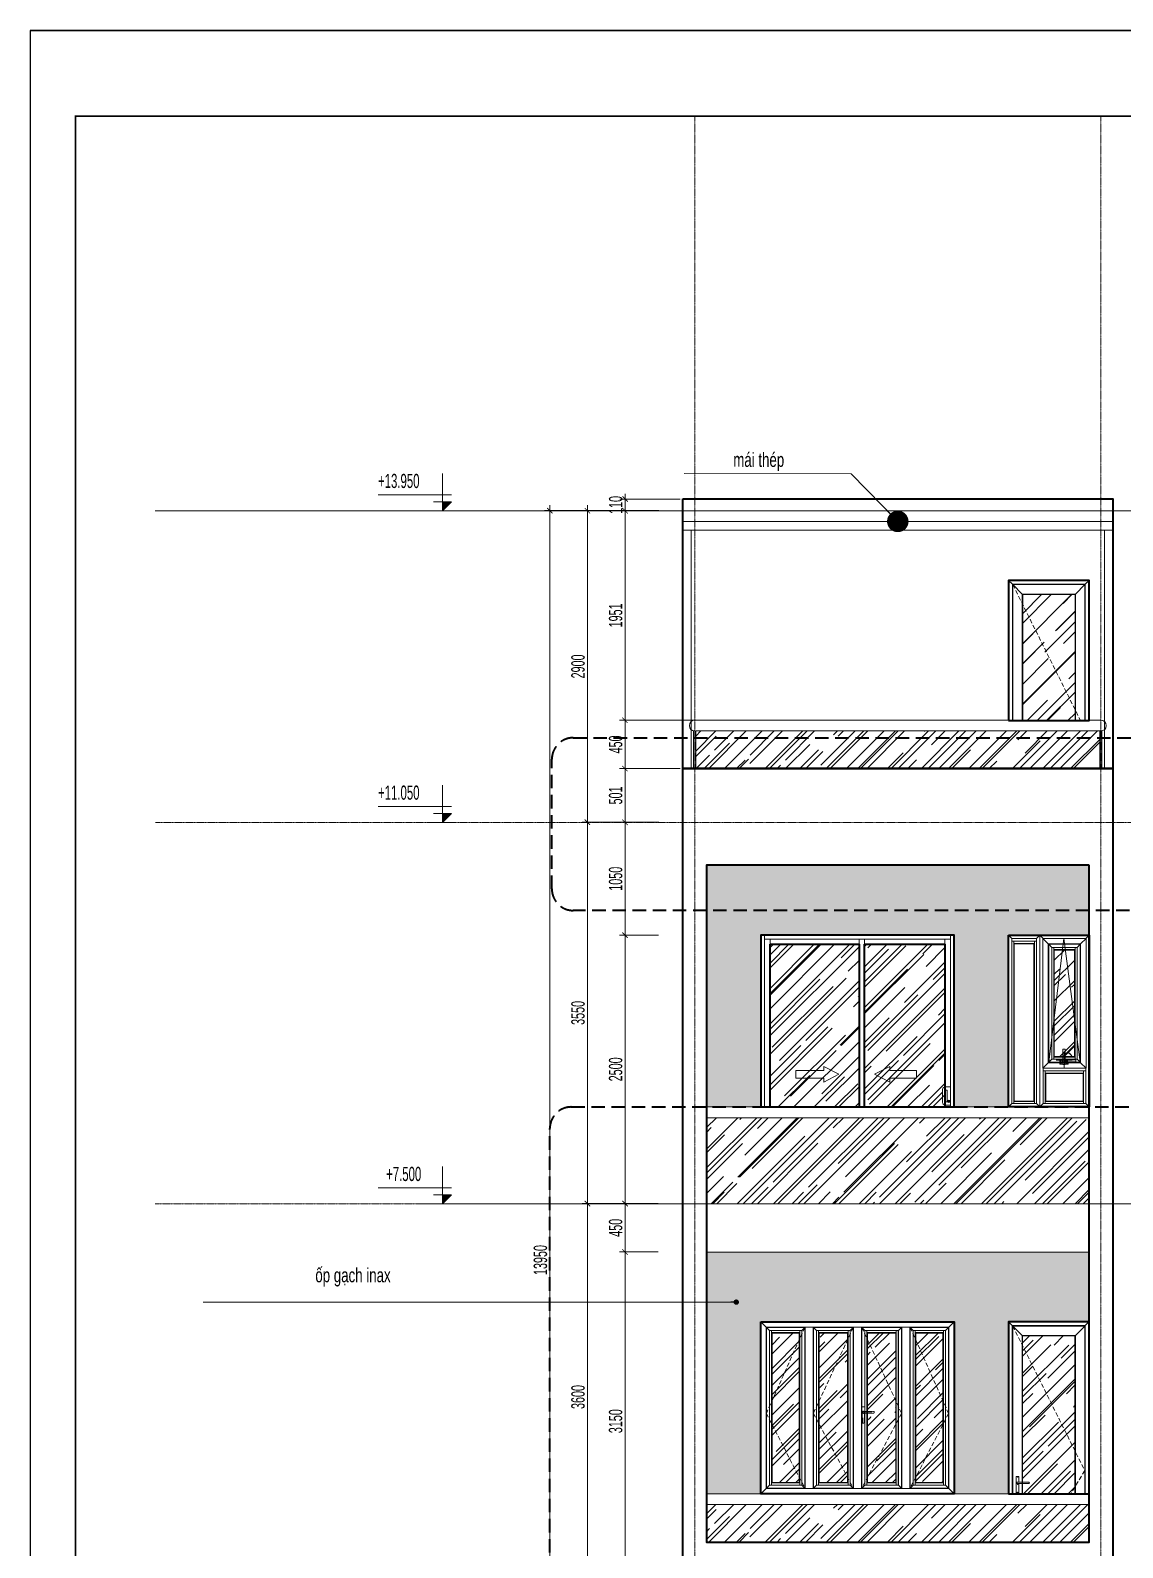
# Model space of a CAD drawing. Header units: millimetres. Extents: x 1336014 to 2939047, y -333549 to -60566.
# Drawn here: x 1361192 to 1371358, y -153764 to -139641 of the extents above; entities that cross this region are included whole.
import ezdxf
from ezdxf.enums import TextEntityAlignment as Align
from ezdxf.xclip import XClip

# ---------------------------------------------------------------- set-up
doc = ezdxf.new("R2010")
doc.units = ezdxf.units.MM
doc.header["$MEASUREMENT"] = 0
doc.header["$XCLIPFRAME"] = 2
for name, pattern in [('$1$HIDDEN', [0.375, 0.25, -0.125]), ('CENTER2', [1.125, 0.75, -0.125, 0.125, -0.125]), ('DASHED', [0.75, 0.5, -0.25])]:
    doc.linetypes.add(name, pattern=pattern)
for name, color, linetype, lineweight in [('01.Cut', 255, 'Continuous', 35), ('02.Thay', 145, 'Continuous', 15), ('03.Manh', 251, 'Continuous', 13), ('05.Text', 253, 'Continuous', 18), ('08.Dim', 156, 'Continuous', 15), ('10.truc', 250, 'CENTER2', 20), ('11.Khung bo', 32, 'Continuous', 50), ('12.Khung', 36, 'Continuous', 25), ('CA.thay 145', 145, 'Continuous', 18), ('Chiều mở cửa thấy', 253, 'Continuous', 5), ('DIM', 252, 'Continuous', 20), ('Khóa cửa', 3, 'Continuous', 9), ('kính', 54, 'Continuous', 9), ('Net Nhôm', 4, 'Continuous', 30), ('Nhôm', 4, 'Continuous', 20)]:
    doc.layers.add(name, color=color, linetype=linetype, lineweight=lineweight)
doc.layers.add('Alu', color=6, linetype='Continuous')
doc.layers.add('text', color=7, linetype='Continuous')
doc.layers.add('Tpl_Bound', color=1, linetype='Continuous', plot=False)
doc.styles.get("Standard").update_dxf_attribs({"font": 'arial.ttf'})
doc.styles.add('TT5_Text Dim', font='hoatbif.shx', dxfattribs={"width": 0.6})
doc.dimstyles.new('TT5_Dim 1-100', dxfattribs={"dimscale": 100, "dimtxt": 2.2, "dimasz": 1, "dimexe": 1, "dimexo": 0.5, "dimgap": 0.5, "dimtad": 1, "dimdec": 0, "dimzin": 0, "dimdsep": 46, "dimtxsty": 'TT5_Text Dim', "dimblk": 'ARCHTICK', "dimcen": 0, "dimdle": 1, "dimclrd": 256, "dimclre": 256, "dimclrt": 1, "dimadec": 0, "dimazin": 0, "dimtfac": 0.015, "dimtdec": 0, "dimtix": 1, "dimtmove": 2, "dimatfit": 3, "dimldrblk": 'DOT', "dimfxl": 1, "dimtolj": 1, "dimtzin": 0, "dimlwd": -1, "dimlwe": -1, "dimarcsym": 1})
doc.dimstyles.new('TT5_Dim 1-50', dxfattribs={"dimscale": 50, "dimtxt": 2.5, "dimasz": 1, "dimexe": 1, "dimexo": 0.5, "dimgap": 0.5, "dimtad": 1, "dimdec": 0, "dimzin": 0, "dimdsep": 46, "dimtxsty": 'TT5_Text Dim', "dimblk": 'ARCHTICK', "dimcen": 0, "dimdle": 1, "dimclrd": 256, "dimclre": 256, "dimclrt": 1, "dimadec": 0, "dimazin": 0, "dimtfac": 0.015, "dimtdec": 0, "dimtix": 1, "dimtmove": 2, "dimatfit": 3, "dimldrblk": 'DOT', "dimfxl": 1, "dimtolj": 1, "dimtzin": 0, "dimlwd": -1, "dimlwe": -1, "dimarcsym": 1})
pattern_1 = [(45, (418089.36, -172857.43), (169.705627, 452.54834), [3000, -400, 1000, -200]), (45, (418206.74, -172598.63), (-329.51176, 46.66905), [600, -66, 1200, -150]), (45, (418039.86, -172666.51), (640.638744, 830.143361), [1600, -280, 800, -200])]
pattern_2 = [(45, (62139.74, 3114.91), (169.705627, 452.54834), [3000, -400, 1000, -200]), (45, (62257.12, 3373.72), (-329.51176, 46.66905), [600, -66, 1200, -150]), (45, (62090.24, 3305.83), (640.638744, 830.143361), [1600, -280, 800, -200])]
pattern_3 = [(0, (199965.015, 163.705), (40, 20), [76, -4]), (0, (199965.015, 179.705), (40, 20), [76, -4]), (90, (199965.015, 163.705), (-40, 20), [16, -24]), (90, (200041.015, 163.705), (-40, 20), [16, -24])]

# ---------------------------------------------------------------- blocks, each defined once
blk = doc.blocks.new('100')
at = {"layer": '11.Khung bo', "const_width": 26.7}
blk.add_lwpolyline([(1860913, -945240), (1860913, -916940), (1896063, -916940), (1896063, -945240)], close=True, dxfattribs=at)
blk.add_lwpolyline([(1860913, -945240), (1860913, -916940), (1896063, -916940), (1896063, -945240)], close=True, dxfattribs=at)
blk.add_lwpolyline([(1860913, -945240), (1860913, -916940), (1896063, -916940), (1896063, -945240)], close=True, dxfattribs=at)
at = {"layer": '12.Khung'}
blk.add_lwpolyline([(1901579, -945940), (1901579, -916240), (1859580, -916240), (1859580, -945940)], close=True, dxfattribs=at)
blk.add_lwpolyline([(1901579, -945940), (1901579, -916240), (1859580, -916240), (1859580, -945940)], close=True, dxfattribs=at)
blk.add_lwpolyline([(1901579, -945940), (1901579, -916240), (1859580, -916240), (1859580, -945940)], close=True, dxfattribs=at)
blk = doc.blocks.new('_ARCHTICK')
at = {"const_width": 0.15}
blk.add_lwpolyline([(-0.5, -0.5), (0.5, 0.5)], dxfattribs=at)
blk = doc.blocks.new('*D801')
at = {"layer": '08.Dim', "transparency": 16777216}
for p, q in [((1366726, -154212), (1366726, -150962)), ((1367034, -151012), (1366676, -151012)), ((1367034, -154162), (1366676, -154162))]:
    blk.add_line(p, q, dxfattribs=at)
at = {"layer": 'Defpoints', "color": 0, "transparency": 16777216}
for p in [(1366726, -151012), (1367059, -151012), (1367059, -154162)]:
    blk.add_point(p, dxfattribs=at)
at = {"layer": '08.Dim', "transparency": 16777216, "xscale": 50, "yscale": 50, "zscale": 50}
for p, rotation in [((1366726, -151012), 90), ((1366726, -154162), 270)]:
    blk.add_blockref('_ARCHTICK', p, dxfattribs=dict(at, rotation=rotation))
at = {"layer": '08.Dim', "color": 1, "transparency": 16777216, "insert": (1366639, -152587), "char_height": 125, "attachment_point": 5, "rotation": 90, "style": 'TT5_Text Dim'}
blk.add_mtext('\\A1;3150', dxfattribs=at)
blk = doc.blocks.new('_DOT')
blk.add_line((-0.5, 0), (-1, 0))
at = {"const_width": 0.5}
blk.add_lwpolyline([(-0.25, 0, 1), (0.25, 0, 1)], format="xyb", close=True, dxfattribs=at)
blk = doc.blocks.new('*D802')
at = {"layer": '08.Dim', "transparency": 16777216}
for p, q in [((1366726, -151062), (1366726, -150511)), ((1367034, -150561), (1366676, -150561)), ((1367034, -151012), (1366676, -151012))]:
    blk.add_line(p, q, dxfattribs=at)
at = {"layer": 'Defpoints', "color": 0, "transparency": 16777216}
for p in [(1366726, -150561), (1367059, -150561), (1367059, -151012)]:
    blk.add_point(p, dxfattribs=at)
at = {"layer": '08.Dim', "transparency": 16777216, "xscale": 50, "yscale": 50, "zscale": 50}
for p, rotation in [((1366726, -150561), 90), ((1366726, -151012), 270)]:
    blk.add_blockref('_ARCHTICK', p, dxfattribs=dict(at, rotation=rotation))
at = {"layer": '08.Dim', "color": 1, "transparency": 16777216, "insert": (1366639, -150787), "char_height": 125, "attachment_point": 5, "rotation": 90, "style": 'TT5_Text Dim'}
blk.add_mtext('\\A1;450', dxfattribs=at)
blk = doc.blocks.new('*D812')
at = {"layer": '08.Dim', "transparency": 16777216}
for p, q in [((1367034, -148062), (1366676, -148062)), ((1366726, -150612), (1366726, -148012)), ((1367034, -150562), (1366676, -150562))]:
    blk.add_line(p, q, dxfattribs=at)
at = {"layer": 'Defpoints', "color": 0, "transparency": 16777216}
for p in [(1366726, -148062), (1367059, -148062), (1367059, -150562)]:
    blk.add_point(p, dxfattribs=at)
at = {"layer": '08.Dim', "transparency": 16777216, "xscale": 50, "yscale": 50, "zscale": 50}
for p, rotation in [((1366726, -148062), 90), ((1366726, -150562), 270)]:
    blk.add_blockref('_ARCHTICK', p, dxfattribs=dict(at, rotation=rotation))
at = {"layer": '08.Dim', "color": 1, "transparency": 16777216, "insert": (1366639, -149312), "char_height": 125, "attachment_point": 5, "rotation": 90, "style": 'TT5_Text Dim'}
blk.add_mtext('\\A1;2500', dxfattribs=at)
blk = doc.blocks.new('*D813')
at = {"layer": '08.Dim', "transparency": 16777216}
for p, q in [((1367038, -147013), (1366676, -147013)), ((1366726, -148113), (1366726, -146963)), ((1367038, -148063), (1366676, -148063))]:
    blk.add_line(p, q, dxfattribs=at)
at = {"layer": 'Defpoints', "color": 0, "transparency": 16777216}
for p in [(1366726, -147013), (1367063, -147013), (1367063, -148063)]:
    blk.add_point(p, dxfattribs=at)
at = {"layer": '08.Dim', "transparency": 16777216, "xscale": 50, "yscale": 50, "zscale": 50}
for p, rotation in [((1366726, -147013), 90), ((1366726, -148063), 270)]:
    blk.add_blockref('_ARCHTICK', p, dxfattribs=dict(at, rotation=rotation))
at = {"layer": '08.Dim', "color": 1, "transparency": 16777216, "insert": (1366639, -147538), "char_height": 125, "attachment_point": 5, "rotation": 90, "style": 'TT5_Text Dim'}
blk.add_mtext('\\A1;1050', dxfattribs=at)
blk = doc.blocks.new('*D814')
at = {"layer": '08.Dim', "transparency": 16777216}
for p, q in [((1367239, -146513), (1366676, -146513)), ((1366726, -147063), (1366726, -146463)), ((1367040, -147013), (1366676, -147013))]:
    blk.add_line(p, q, dxfattribs=at)
at = {"layer": 'Defpoints', "color": 0, "transparency": 16777216}
for p in [(1366726, -146513), (1367264, -146513), (1367065, -147013)]:
    blk.add_point(p, dxfattribs=at)
at = {"layer": '08.Dim', "transparency": 16777216, "xscale": 50, "yscale": 50, "zscale": 50}
for p, rotation in [((1366726, -146513), 90), ((1366726, -147013), 270)]:
    blk.add_blockref('_ARCHTICK', p, dxfattribs=dict(at, rotation=rotation))
at = {"layer": '08.Dim', "color": 1, "transparency": 16777216, "insert": (1366639, -146763), "char_height": 125, "attachment_point": 5, "rotation": 90, "style": 'TT5_Text Dim'}
blk.add_mtext('\\A1;501', dxfattribs=at)
blk = doc.blocks.new('*D815')
at = {"layer": '08.Dim', "transparency": 16777216}
for p, q in [((1367040, -144112), (1366676, -144112)), ((1366726, -146113), (1366726, -144062)), ((1367040, -146063), (1366676, -146063))]:
    blk.add_line(p, q, dxfattribs=at)
at = {"layer": 'Defpoints', "color": 0, "transparency": 16777216}
for p in [(1366726, -144112), (1367065, -144112), (1367065, -146063)]:
    blk.add_point(p, dxfattribs=at)
at = {"layer": '08.Dim', "transparency": 16777216, "xscale": 50, "yscale": 50, "zscale": 50}
for p, rotation in [((1366726, -144112), 90), ((1366726, -146063), 270)]:
    blk.add_blockref('_ARCHTICK', p, dxfattribs=dict(at, rotation=rotation))
at = {"layer": '08.Dim', "color": 1, "transparency": 16777216, "insert": (1366639, -145087), "char_height": 125, "attachment_point": 5, "rotation": 90, "style": 'TT5_Text Dim'}
blk.add_mtext('\\A1;1951', dxfattribs=at)
blk = doc.blocks.new('*D817')
at = {"layer": '08.Dim', "transparency": 16777216}
for p, q in [((1366376, -154212), (1366376, -150511)), ((1367034, -150561), (1366326, -150561)), ((1367034, -154162), (1366326, -154162))]:
    blk.add_line(p, q, dxfattribs=at)
at = {"layer": 'Defpoints', "color": 0, "transparency": 16777216}
for p in [(1366376, -150561), (1367059, -150561), (1367059, -154162)]:
    blk.add_point(p, dxfattribs=at)
at = {"layer": '08.Dim', "transparency": 16777216, "xscale": 50, "yscale": 50, "zscale": 50}
for p, rotation in [((1366376, -150561), 90), ((1366376, -154162), 270)]:
    blk.add_blockref('_ARCHTICK', p, dxfattribs=dict(at, rotation=rotation))
at = {"layer": '08.Dim', "color": 1, "transparency": 16777216, "insert": (1366289, -152362), "char_height": 125, "attachment_point": 5, "rotation": 90, "style": 'TT5_Text Dim'}
blk.add_mtext('\\A1;3600', dxfattribs=at)
blk = doc.blocks.new('*D818')
at = {"layer": '08.Dim', "transparency": 16777216}
for p, q in [((1367034, -147012), (1366326, -147012)), ((1366376, -150612), (1366376, -146962)), ((1367034, -150562), (1366326, -150562))]:
    blk.add_line(p, q, dxfattribs=at)
at = {"layer": 'Defpoints', "color": 0, "transparency": 16777216}
for p in [(1366376, -147012), (1367059, -147012), (1367059, -150562)]:
    blk.add_point(p, dxfattribs=at)
at = {"layer": '08.Dim', "transparency": 16777216, "xscale": 50, "yscale": 50, "zscale": 50}
for p, rotation in [((1366376, -147012), 90), ((1366376, -150562), 270)]:
    blk.add_blockref('_ARCHTICK', p, dxfattribs=dict(at, rotation=rotation))
at = {"layer": '08.Dim', "color": 1, "transparency": 16777216, "insert": (1366289, -148787), "char_height": 125, "attachment_point": 5, "rotation": 90, "style": 'TT5_Text Dim'}
blk.add_mtext('\\A1;3550', dxfattribs=at)
blk = doc.blocks.new('*D819')
at = {"layer": '08.Dim', "transparency": 16777216}
for p, q in [((1367040, -144112), (1366326, -144112)), ((1366376, -147062), (1366376, -144062)), ((1367040, -147012), (1366326, -147012))]:
    blk.add_line(p, q, dxfattribs=at)
at = {"layer": 'Defpoints', "color": 0, "transparency": 16777216}
for p in [(1366376, -144112), (1367065, -144112), (1367065, -147012)]:
    blk.add_point(p, dxfattribs=at)
at = {"layer": '08.Dim', "transparency": 16777216, "xscale": 50, "yscale": 50, "zscale": 50}
for p, rotation in [((1366376, -144112), 90), ((1366376, -147012), 270)]:
    blk.add_blockref('_ARCHTICK', p, dxfattribs=dict(at, rotation=rotation))
at = {"layer": '08.Dim', "color": 1, "transparency": 16777216, "insert": (1366289, -145562), "char_height": 125, "attachment_point": 5, "rotation": 90, "style": 'TT5_Text Dim'}
blk.add_mtext('\\A1;2900', dxfattribs=at)
blk = doc.blocks.new('*D803')
at = {"layer": '08.Dim', "transparency": 16777216}
for p, q in [((1367040, -144112), (1365976, -144112)), ((1366026, -158112), (1366026, -144062)), ((1367040, -158062), (1365976, -158062))]:
    blk.add_line(p, q, dxfattribs=at)
at = {"layer": 'Defpoints', "color": 0, "transparency": 16777216}
for p in [(1366026, -144112), (1367065, -144112), (1367065, -158062)]:
    blk.add_point(p, dxfattribs=at)
at = {"layer": '08.Dim', "transparency": 16777216, "xscale": 50, "yscale": 50, "zscale": 50}
for p, rotation in [((1366026, -144112), 90), ((1366026, -158062), 270)]:
    blk.add_blockref('_ARCHTICK', p, dxfattribs=dict(at, rotation=rotation))
at = {"layer": '08.Dim', "color": 1, "transparency": 16777216, "insert": (1365939, -151087), "char_height": 125, "attachment_point": 5, "rotation": 90, "style": 'TT5_Text Dim'}
blk.add_mtext('\\A1;13950', dxfattribs=at)
blk = doc.blocks.new('A$C4E7C6F34')
at = {"layer": 'DIM'}
blk.add_hatch(color=256, dxfattribs=at).paths.add_polyline_path([(-38, 0), (-38, 138), (-178, 138)])
for p, q in [((-38, 576), (-38, 0)), ((964, 248), (-178, 248)), ((-178, 138), (101, 138)), ((-178, 138), (-38, 0)), ((-178, 0), (101, 0))]:
    blk.add_line(p, q, dxfattribs=at)
at = {"layer": 'text', "style": 'TT5_Text Dim', "flags": 8}
blk.add_attdef('%%P0.000', text='', height=220, dxfattribs=at).set_placement((102, 461), align=Align.MIDDLE_LEFT)
blk = doc.blocks.new('TAY NAM')
at = {"layer": 'Khóa cửa', "color": 62}
for p, q in [((-67, -2), (-67, 63)), ((-64, 65), (-45, 65)), ((-63, 10), (-63, 1)), ((-60, 13), (-47, 13)), ((-47, 13), (-27, 11)), ((-43, 63), (-43, 13)), ((-27, 11), (52, 11)), ((-27, 0), (52, 0)), ((-67, -113), (-67, -2)), ((-45, -116), (-64, -116)), ((-60, -2), (-47, -2)), ((-57, -104), (-57, -91)), ((-53, -104), (-56, -104)), ((-55, -89), (-55, -85)), ((-55, -85), (-54, -85)), ((-54, -89), (-55, -89)), ((-54, -85), (-54, -89)), ((-52, -91), (-52, -104)), ((-47, -2), (-27, 0)), ((-43, -2), (-43, -113))]:
    blk.add_line(p, q, dxfattribs=at)
at = {"layer": 'Khóa cửa', "color": 62, "ltscale": 0.5}
for p, q in [((-56, 59), (-54, 59)), ((-55, 60), (-55, 58)), ((-56, -8), (-54, -8)), ((-56, -113), (-54, -113)), ((-55, -7), (-55, -9)), ((-55, -112), (-55, -114))]:
    blk.add_line(p, q, dxfattribs=at)
at = {"layer": 'Khóa cửa', "color": 62}
for centre, major_axis, start_param, end_param in [((-64, 63), (1.83, 1.83), 0.785398, 2.356194), ((-60, 10), (-1.83, 1.83), -0.785398, 0.785398), ((-60, 1), (1.83, 1.83), 2.356194, 3.926991), ((-55, 59), (-1.23, 1.23), 3.926991, 10.210176), ((-45, 63), (1.83, 1.83), 5.497787, 7.068583), ((50, 6), (-4.05, 4.05), 2.580988, 5.272994), ((-64, -113), (-1.83, 1.83), 0.785398, 2.356194), ((-55, -87), (3.12, 3.12), 5.497787, 11.780972), ((-56, -104), (-0.458, 0.458), 0.785398, 2.356194), ((-55, -8), (-1.23, 1.23), 3.926991, 10.210176), ((-55, -113), (-1.23, 1.23), 3.926991, 10.210176), ((-53, -104), (0.458, 0.458), 3.926991, 5.497787), ((-45, -113), (-1.83, 1.83), 2.356194, 3.926991)]:
    blk.add_ellipse(centre, major_axis=major_axis, ratio=1, start_param=start_param, end_param=end_param, dxfattribs=at)
blk = doc.blocks.new('öeqwerte')
at = {"layer": '03.Manh', "ltscale": 0.1}
h = blk.add_hatch(dxfattribs=at)
h.set_pattern_fill('AR-RROOF', color=256, scale=200, angle=45)
h.set_pattern_definition([(45, (59006.33, -6920.37), (169.705627, 452.54834), [3000, -400, 1000, -200]), (45, (59123.7, -6661.57), (-329.51176, 46.66905), [600, -66, 1200, -150]), (45, (58956.83, -6729.45), (640.638744, 830.143361), [1600, -280, 800, -200])])
h.paths.add_polyline_path([(957790, 18795), (957303, 18795), (957303, 21064), (957790, 21064)])
at = {"layer": '03.Manh'}
for points in [[(957207, 21160), (957171, 21196), (957171, 18695), (957207, 18695)], [(957921, 21196), (957171, 21196), (957207, 21160), (957886, 21160)], [(957921, 21196), (957886, 21160), (957886, 18695), (957921, 18695)], [(957298, 18790), (957211, 18703), (957211, 21156), (957298, 21069)], [(957211, 21156), (957882, 21156), (957795, 21069), (957298, 21069)], [(957882, 21156), (957795, 21069), (957795, 18790), (957882, 18703)], [(957795, 18790), (957298, 18790), (957211, 18703), (957882, 18703)]]:
    blk.add_lwpolyline(points, close=True, dxfattribs=at)
at = {"layer": '03.Manh', "linetype": 'DASHED', "ltscale": 80}
blk.add_lwpolyline([(957211, 21156), (957882, 19810), (957211, 18703)], dxfattribs=at)
at = {"layer": '03.Manh', "ltscale": 0.15}
blk.add_lwpolyline([(957790, 18795), (957303, 18795), (957303, 21064), (957790, 21064)], close=True, dxfattribs=at)
at = {"layer": '03.Manh'}
blk.add_blockref('TAY NAM', (957311, 19691), dxfattribs=at)
blk = doc.blocks.new('Khóa cửa sổ hệ 55')
at = {"color": 252}
for p, q in [((-10, -50), (-7, -147)), ((10, -50), (7, -147)), ((43, -121), (49, -115)), ((43, -121), (50, -118)), ((71, -93), (65, -99)), ((71, -93), (68, -100)), ((-4, -150), (4, -150))]:
    blk.add_line(p, q, dxfattribs=at)
for p, q in [((0, -40), (97, -43)), ((0, -60), (97, -57)), ((100, -54), (100, -46))]:
    blk.add_line(p, q)
blk.add_lwpolyline([(-8, -100), (-10, -100, -0.414214), (-14, -97), (-14, -3, -0.414214), (-10, 0), (10, 0, -0.414214), (14, -3), (14, -97, -0.414214), (10, -100), (8, -100)], format="xyb")
for centre, radius, start, end in [((0, -50), 10, 356.1293, 183.8707), ((0, -50), 82.7, 301.0084, 328.9916), ((-4, -147), 3, 181.9354, 270), ((4, -147), 3, 270, 358.0646)]:
    blk.add_arc(centre, radius, start, end, dxfattribs=at)
for centre, radius, start, end in [((0, -50), 10, 86.1293, 273.8707), ((97, -46), 3, 0, 88.0646), ((97, -54), 3, 271.9354, 0)]:
    blk.add_arc(centre, radius, start, end)
blk = doc.blocks.new('e23423')
at = {"layer": '03.Manh', "ltscale": 0.1}
h = blk.add_hatch(dxfattribs=at)
h.set_pattern_fill('AR-RROOF', color=256, scale=200, angle=45)
h.set_pattern_definition(pattern_2)
h.paths.add_polyline_path([(957135, 20340), (957388, 20340), (957388, 18950), (957135, 18950)])
h = blk.add_hatch(dxfattribs=at)
h.set_pattern_fill('AR-RROOF', color=256, scale=200, angle=45)
h.set_pattern_definition(pattern_2)
h.paths.add_polyline_path([(957573, 20340), (957836, 20340), (957836, 18950), (957573, 18950)])
h = blk.add_hatch(dxfattribs=at)
h.set_pattern_fill('AR-RROOF', color=256, scale=200, angle=45)
h.set_pattern_definition([(45, (61995.23, 3114.91), (169.705627, 452.54834), [3000, -400, 1000, -200]), (45, (62112.6, 3373.72), (-329.51176, 46.66905), [600, -66, 1200, -150]), (45, (61945.73, 3305.83), (640.638744, 830.143361), [1600, -280, 800, -200])])
h.paths.add_polyline_path([(958023, 20340), (958286, 20340), (958286, 18950), (958023, 18950)])
h = blk.add_hatch(dxfattribs=at)
h.set_pattern_fill('AR-RROOF', color=256, scale=200, angle=45)
h.set_pattern_definition([(45, (61695.41, 3114.91), (169.705627, 452.54834), [3000, -400, 1000, -200]), (45, (61812.8, 3373.72), (-329.51176, 46.66905), [600, -66, 1200, -150]), (45, (61645.91, 3305.83), (640.638744, 830.143361), [1600, -280, 800, -200])])
h.paths.add_polyline_path([(958473, 20340), (958725, 20340), (958725, 18950), (958473, 18950)])
at = {"layer": '03.Manh'}
for p, q in [((957443, 18895), (957443, 20395)), ((957518, 18895), (957518, 20395)), ((957893, 18895), (957893, 20395)), ((957968, 18895), (957968, 20395)), ((958343, 18895), (958343, 20395)), ((958418, 18895), (958418, 20395)), ((957970, 19603), (958066, 19603))]:
    blk.add_line(p, q, dxfattribs=at)
for points in [[(957030, 20445), (958830, 20445), (958830, 18845), (957030, 18845)], [(957030, 20445), (957080, 20395), (957080, 18895), (957030, 18845)], [(957030, 20445), (958830, 20445), (958780, 20395), (957080, 20395)], [(957082, 20393), (957111, 20364), (957111, 18926), (957082, 18897)], [(957082, 20393), (957440, 20393), (957411, 20364), (957111, 20364)], [(957111, 20364), (957130, 20364), (957130, 18926), (957111, 18926)], [(957393, 20364), (957130, 20364), (957130, 20345), (957393, 20345)], [(957135, 20340), (957388, 20340), (957388, 18950), (957135, 18950)], [(957393, 18926), (957411, 18926), (957411, 20364), (957393, 20364)], [(957411, 20364), (957440, 20393), (957440, 18897), (957411, 18926)], [(957520, 20393), (957549, 20364), (957549, 18926), (957520, 18897)], [(957520, 20393), (957891, 20393), (957862, 20364), (957549, 20364)], [(957549, 20364), (957568, 20364), (957568, 18926), (957549, 18926)], [(957843, 20364), (957568, 20364), (957568, 20345), (957843, 20345)], [(957573, 20340), (957836, 20340), (957836, 18950), (957573, 18950)], [(957843, 18926), (957862, 18926), (957862, 20364), (957843, 20364)], [(957862, 20364), (957891, 20393), (957891, 18897), (957862, 18926)], [(957970, 20393), (957999, 20364), (957999, 18926), (957970, 18897)], [(957970, 20393), (958341, 20393), (958312, 20364), (957999, 20364)], [(957999, 20364), (958018, 20364), (958018, 18926), (957999, 18926)], [(958291, 20364), (958018, 20364), (958018, 20345), (958291, 20345)], [(958023, 20340), (958286, 20340), (958286, 18950), (958023, 18950)], [(958291, 18926), (958310, 18926), (958310, 20364), (958291, 20364)], [(958312, 20364), (958341, 20393), (958341, 18897), (958312, 18926)], [(958420, 20393), (958449, 20364), (958449, 18926), (958420, 18897)], [(958420, 20393), (958778, 20393), (958749, 20364), (958449, 20364)], [(958449, 20364), (958468, 20364), (958468, 18926), (958449, 18926)], [(958730, 20364), (958468, 20364), (958468, 20345), (958730, 20345)], [(958473, 20340), (958725, 20340), (958725, 18950), (958473, 18950)], [(958730, 18926), (958749, 18926), (958749, 20364), (958730, 20364)], [(958749, 18926), (958778, 18897), (958778, 20393), (958749, 20364)], [(958830, 20445), (958780, 20395), (958780, 18895), (958830, 18845)], [(957111, 18926), (957411, 18926), (957440, 18897), (957082, 18897)], [(957130, 18945), (957393, 18945), (957393, 18926), (957130, 18926)], [(957549, 18926), (957862, 18926), (957891, 18897), (957520, 18897)], [(957568, 18945), (957843, 18945), (957843, 18926), (957568, 18926)], [(957999, 18926), (958312, 18926), (958341, 18897), (957970, 18897)], [(958018, 18945), (958291, 18945), (958291, 18926), (958018, 18926)], [(958449, 18926), (958749, 18926), (958778, 18897), (958420, 18897)], [(958468, 18945), (958730, 18945), (958730, 18926), (958468, 18926)], [(958830, 18845), (957030, 18845), (957080, 18895), (958780, 18895)]]:
    blk.add_lwpolyline(points, close=True, dxfattribs=at)
at = {"layer": '03.Manh', "linetype": 'DASHED', "ltscale": 80}
for points in [[(957440, 20393), (957082, 19593), (957440, 18897)], [(957891, 20393), (957520, 19593), (957893, 18895)], [(957970, 20395), (958341, 19593), (957968, 18895)], [(958420, 20393), (958778, 19593), (958420, 18897)]]:
    blk.add_lwpolyline(points, dxfattribs=at)
at = {"layer": '03.Manh'}
blk.add_blockref('Khóa cửa sổ hệ 55', (957984, 19653), dxfattribs=at)
blk = doc.blocks.new('Tay nắm chữ D Xingfa chiếu đứng')
at = {"layer": 'Khóa cửa'}
for p, q in [((15, -42), (15, -58)), ((15, -44), (17, -44)), ((15, -47), (17, -47)), ((15, -49), (17, -49)), ((15, -51), (17, -51)), ((15, -53), (17, -53)), ((15, -57), (17, -57)), ((17, -42), (17, -58))]:
    blk.add_line(p, q, dxfattribs=at)
blk.add_lwpolyline([(6, 85), (49, 85, -0.414214), (75, 59), (75, -59, -0.414214), (49, -85), (6, -85, -0.414214), (0, -79), (0, 79, -0.414214)], format="xyb", close=True, dxfattribs=at)
for points in [[(30, 55), (52, 55), (52, -55), (30, -55)], [(33, 55), (50, 55), (50, -55), (33, -55)]]:
    blk.add_lwpolyline(points, close=True, dxfattribs=at)
blk.add_circle((16, -50), 11.4, dxfattribs=at)
for centre, radius, start, end in [((16, -50), 7.98, 98.0427, 261.9573), ((16, -42), 1.12, 355.9787, 184.0213), ((16, -58), 1.12, 175.9787, 4.0213), ((16, -50), 7.98, 278.0427, 81.9573)]:
    blk.add_arc(centre, radius, start, end, dxfattribs=at)
blk = doc.blocks.new('taynamam')
at = {"layer": 'Khóa cửa'}
for p, q in [((100786, -22618), (100769, -22618)), ((100786, -22620), (100769, -22620)), ((100786, -22621), (100769, -22621)), ((100786, -22623), (100769, -22623)), ((100786, -22624), (100769, -22624)), ((100786, -22626), (100769, -22626)), ((100786, -22682), (100769, -22682)), ((100786, -22683), (100769, -22683)), ((100786, -22685), (100769, -22685)), ((100786, -22686), (100769, -22686)), ((100786, -22688), (100769, -22688)), ((100786, -22689), (100769, -22689)), ((100786, -22691), (100769, -22691)), ((100786, -22692), (100769, -22692)), ((100786, -22694), (100769, -22694)), ((100786, -22695), (100769, -22695)), ((100790, -22705), (100790, -22724))]:
    blk.add_line(p, q, dxfattribs=at)
blk.add_lwpolyline([(100784, -22762), (100772, -22762, -0.414214), (100766, -22756), (100766, -22568, -0.414214), (100772, -22562), (100784, -22562, -0.414214), (100790, -22568), (100790, -22756, -0.414214)], format="xyb", close=True, dxfattribs=at)
blk.add_lwpolyline([(100786, -22617), (100769, -22617), (100769, -22697), (100786, -22697)], close=True, dxfattribs=at)
blk = doc.blocks.new('qwqr')
at = {"layer": '03.Manh', "ltscale": 0.1}
h = blk.add_hatch(dxfattribs=at)
h.set_pattern_fill('AR-RROOF', color=256, scale=200, angle=45)
h.set_pattern_definition([(45, (79.44, 0), (169.705627, 452.54834), [3000, -400, 1000, -200]), (45, (196.82, 258.8), (-329.51176, 46.66905), [600, -66, 1200, -150]), (45, (29.94, 190.92), (640.638744, 830.143361), [1600, -280, 800, -200])])
h.paths.add_polyline_path([(958007, 21111), (958835, 21111), (958835, 18774), (958007, 18774)])
h = blk.add_hatch(dxfattribs=at)
h.set_pattern_fill('AR-RROOF', color=256, scale=200, angle=45)
h.paths.add_polyline_path([(958886, 21111), (959635, 21111), (959635, 18774), (958886, 18774)])
at = {"layer": '01.Cut'}
for points in [[(958007, 21111), (958835, 21111), (958835, 18774), (958007, 18774)], [(958886, 21111), (959635, 21111), (959635, 18774), (958886, 18774)]]:
    blk.add_lwpolyline(points, close=True, dxfattribs=at)
at = {"layer": 'Chiều mở cửa thấy', "lineweight": 5}
for points in [[(958246, 19900), (958246, 19936), (958508, 19936), (958508, 19973), (958646, 19900), (958508, 19828), (958508, 19865), (958246, 19865)], [(959371, 19900), (959371, 19936), (959121, 19936), (959121, 19973), (958978, 19900), (959121, 19828), (959121, 19865), (959371, 19865)]]:
    blk.add_lwpolyline(points, close=True, dxfattribs=at)
at = {"layer": 'Nhôm', "ltscale": 0.15}
for points in [[(957921, 21196), (957955, 21196), (957955, 18696), (957921, 18696)], [(957955, 21196), (959687, 21196), (959687, 21156), (957955, 21156)], [(959687, 18696), (959721, 18696), (959721, 21196), (959687, 21196)], [(957955, 18713), (958007, 18713), (958007, 21156), (957955, 21156)], [(958007, 21156), (958835, 21156), (958835, 21111), (958007, 21111)], [(958835, 21156), (958885, 21156), (958885, 18713), (958835, 18713)], [(958836, 21156), (958886, 21156), (958886, 18713), (958836, 18713)], [(959635, 21156), (958886, 21156), (958886, 21111), (959635, 21111)], [(959635, 18713), (959687, 18713), (959687, 21156), (959635, 21156)], [(959687, 18706), (957955, 18706), (957955, 18696), (959687, 18696)], [(958835, 18774), (958007, 18774), (958007, 18713), (958835, 18713)], [(959635, 18774), (958886, 18774), (958886, 18713), (959635, 18713)]]:
    blk.add_lwpolyline(points, close=True, dxfattribs=at)
at = {"layer": 'Alu', "color": 3, "xscale": -1}
blk.add_blockref('Tay nắm chữ D Xingfa chiếu đứng', (959687, 19698), dxfattribs=at)
at = {"layer": 'Net Nhôm'}
blk.add_blockref('taynamam', (857124, 42374), dxfattribs=at)
blk = doc.blocks.new('Kí hiệu kính cố định')
at = {"layer": 'kính'}
for p, q in [((-100, 0), (100, 0)), ((0, 100), (0, -100))]:
    blk.add_line(p, q, dxfattribs=at)
blk = doc.blocks.new('Khóa cửa sổ mở hất XingFa hệ 55')
for color, points in [(256, [(13, 5, 1), (4, 5), (4, -5, 1), (13, -5)]), (252, [(57, 5), (57, -5), (71, -5), (71, 5)]), (256, [(9, -28, 1), (9, -20), (6, -20, 1), (6, -28)]), (256, [(74, -28, 1), (74, -20), (71, -20, 1), (71, -28)])]:
    blk.add_hatch(color=color).paths.add_polyline_path(points)
for p, q in [((27, 13), (30, 10)), ((53, 13), (50, 10)), ((85, 74), (92, 66)), ((85, 74), (96, 70)), ((106, 52), (114, 45)), ((110, 56), (114, 45)), ((30, -10), (27, -13)), ((50, -10), (53, -13))]:
    blk.add_line(p, q)
for points in [[(80, 10), (80, 13), (0, 13), (0, -13), (35, -13)], [(53, 10), (53, 13), (27, 13), (27, -13), (35, -13)], [(30, -17), (30, -14), (50, -14), (50, -17)], [(50, -32), (50, -34), (30, -34), (30, -32)], [(45, -13), (80, -13), (80, -10)], [(45, -13), (53, -13), (53, -10)]]:
    blk.add_lwpolyline(points)
for points in [[(4, -5), (4, 5, -1), (13, 5), (13, -5, -1)], [(9, -28), (6, -28, -1), (6, -20), (9, -20, -1)], [(71, -28), (74, -28, 1), (74, -20), (71, -20, 1)]]:
    blk.add_lwpolyline(points, format="xyb", close=True)
at = {"color": 252}
for points in [[(30, -10), (30, 110), (50, 110), (50, -10)], [(50, -5), (50, 5), (54, 5), (54, -5)], [(54, -10), (54, 10), (74, 10), (74, -10)], [(57, -6), (57, 6), (71, 6), (71, -6)], [(57, -6), (57, 6), (71, 6), (71, -6)], [(57, -5), (57, 5), (71, 5), (71, -5)]]:
    blk.add_lwpolyline(points, close=True, dxfattribs=at)
for points in [[(30, 10), (150, 10), (150, -10), (30, -10)], [(0, -17), (80, -17), (80, -32), (0, -32)], [(22, -17), (58, -17), (58, -32), (22, -32)], [(35, -10), (45, -10), (45, -14), (35, -14)]]:
    blk.add_lwpolyline(points, close=True)
blk.add_arc((30, -10), 100, 33.5158, 56.4842)
at = {"insert": (29, -22), "char_height": 3.2, "width": 70.35, "attachment_point": 1}
blk.add_mtext('{\\fTimes New Roman|b0|i0|c0|p18;KIN\\fTimes New Roman|b0|i0|c128|p18; \\fTimes New Roman|b0|i0|c0|p18;LONG}', dxfattribs=at)
blk = doc.blocks.new('3242fdf')
at = {"layer": '03.Manh', "ltscale": 0.1}
h = blk.add_hatch(dxfattribs=at)
h.set_pattern_fill('AR-RROOF', color=256, scale=200, angle=45)
h.paths.add_polyline_path([(957730, 24656), (957918, 24656), (957918, 23664), (957730, 23664)])
at = {"layer": '03.Manh'}
for p, q in [((957303, 23195), (957303, 24795)), ((957303, 24795), (957596, 24795)), ((957335, 24764), (957303, 24795)), ((957335, 24764), (957565, 24764)), ((957335, 24764), (957335, 24764)), ((957565, 24764), (957596, 24795)), ((957565, 24764), (957565, 24764)), ((957595, 23195), (957595, 24795)), ((957595, 24795), (958053, 24795)), ((957627, 24764), (957595, 24795)), ((957596, 23195), (957596, 24795)), ((957623, 24764), (957623, 23557)), ((957623, 24764), (958026, 24764)), ((957627, 24764), (958022, 24764)), ((957627, 24764), (957627, 24764)), ((957678, 23611), (957820, 24764)), ((957820, 24764), (957971, 23611)), ((958022, 24764), (958053, 24795)), ((958022, 24764), (958022, 24764)), ((958026, 24764), (958026, 23557)), ((958053, 23195), (958053, 24795)), ((957674, 24713), (957674, 23607)), ((957674, 24713), (957975, 24713)), ((957678, 24709), (957678, 23611)), ((957678, 24709), (957971, 24709)), ((957707, 24680), (957707, 23640)), ((957707, 24680), (957942, 24680)), ((957942, 24680), (957942, 23640)), ((957942, 24680), (957942, 23640)), ((957971, 24709), (957971, 23611)), ((957975, 24713), (957975, 23607)), ((957674, 23607), (957975, 23607)), ((957678, 23611), (957971, 23611)), ((957707, 23640), (957942, 23640)), ((957623, 23557), (958026, 23557)), ((957335, 23226), (957303, 23195)), ((957303, 23195), (957596, 23195)), ((957335, 23226), (957565, 23226)), ((957565, 23226), (957596, 23195)), ((957627, 23226), (957595, 23195)), ((957595, 23195), (958053, 23195)), ((957627, 23226), (958022, 23226)), ((958022, 23226), (958053, 23195))]:
    blk.add_line(p, q, dxfattribs=at)
for points in [[(957303, 24795), (958053, 24795), (958053, 23195), (957303, 23195)], [(957303, 24795), (957596, 24795), (957565, 24764), (957335, 24764)], [(957335, 24737), (957565, 24737), (957565, 24764), (957335, 24764)], [(957335, 23226), (957353, 23226), (957353, 24737), (957335, 24737)], [(957353, 24718), (957546, 24718), (957546, 24737), (957353, 24737)], [(957546, 24737), (957565, 24737), (957565, 23226), (957546, 23226)], [(957595, 24795), (958053, 24795), (958022, 24764), (957627, 24764)], [(957623, 24764), (957674, 24713), (957674, 23607), (957623, 23557)], [(957674, 24713), (957975, 24713), (958026, 24764), (957623, 24764)], [(958026, 24764), (957975, 24713), (957975, 23607), (958026, 23557)], [(957358, 23250), (957541, 23250), (957541, 24713), (957358, 24713)], [(957678, 24709), (957971, 24709), (957942, 24680), (957707, 24680)], [(957707, 24680), (957678, 24709), (957678, 23611), (957707, 23640)], [(957707, 24680), (957725, 24680), (957725, 23640), (957707, 23640)], [(957923, 24680), (957725, 24680), (957725, 24661), (957923, 24661)], [(957730, 24656), (957918, 24656), (957918, 23664), (957730, 23664)], [(957923, 23640), (957942, 23640), (957942, 24680), (957923, 24680)], [(957942, 24680), (957971, 24709), (957971, 23611), (957942, 23640)], [(957674, 23607), (957975, 23607), (958026, 23557), (957623, 23557)], [(957678, 23611), (957971, 23611), (957942, 23640), (957707, 23640)], [(957725, 23659), (957923, 23659), (957923, 23640), (957725, 23640)], [(957627, 23530), (958022, 23530), (958022, 23557), (957627, 23557)], [(957627, 23226), (957645, 23226), (957645, 23530), (957627, 23530)], [(957645, 23511), (958003, 23511), (958003, 23530), (957645, 23530)], [(957650, 23250), (957998, 23250), (957998, 23506), (957650, 23506)], [(958003, 23530), (958022, 23530), (958022, 23226), (958003, 23226)], [(957303, 23195), (957596, 23195), (957565, 23226), (957335, 23226)], [(957546, 23226), (957353, 23226), (957353, 23245), (957546, 23245)], [(957595, 23195), (958053, 23195), (958022, 23226), (957627, 23226)], [(958003, 23226), (957645, 23226), (957645, 23245), (958003, 23245)]]:
    blk.add_lwpolyline(points, close=True, dxfattribs=at)
at = {"layer": '03.Manh', "ltscale": 20}
for points in [[(957674, 24713), (957674, 24713), (957623, 24764)], [(957975, 24713), (957975, 24713), (958026, 24764)], [(957707, 24680), (957678, 24709)], [(957942, 24680), (957971, 24709)]]:
    blk.add_lwpolyline(points, dxfattribs=at)
at = {"layer": '03.Manh'}
for points in [[(957942, 24680), (957971, 24709), (957971, 24709)], [(957678, 23611), (957707, 23640)], [(957971, 23611), (957942, 23640)], [(957942, 23640), (957971, 23611)]]:
    blk.add_lwpolyline(points, dxfattribs=at)
blk.add_blockref('Khóa cửa sổ mở hất XingFa hệ 55', (957780, 23624), dxfattribs=at)
at = {"layer": '03.Manh', "xscale": 0.75, "yscale": 0.75, "zscale": 0.75, "rotation": 180}
blk.add_blockref('Kí hiệu kính cố định', (957821, 23632), dxfattribs=at)
blk = doc.blocks.new('*D823')
at = {"layer": '08.Dim', "transparency": 16777216}
for p, q in [((1366726, -146563), (1366726, -146013)), ((1367491, -146063), (1366676, -146063)), ((1367240, -146513), (1366676, -146513))]:
    blk.add_line(p, q, dxfattribs=at)
at = {"layer": 'Defpoints', "color": 0, "transparency": 16777216}
for p in [(1366726, -146063), (1367516, -146063), (1367265, -146513)]:
    blk.add_point(p, dxfattribs=at)
at = {"layer": '08.Dim', "transparency": 16777216, "xscale": 50, "yscale": 50, "zscale": 50}
for p, rotation in [((1366726, -146063), 90), ((1366726, -146513), 270)]:
    blk.add_blockref('_ARCHTICK', p, dxfattribs=dict(at, rotation=rotation))
at = {"layer": '08.Dim', "color": 1, "transparency": 16777216, "insert": (1366639, -146288), "char_height": 125, "attachment_point": 5, "rotation": 90, "style": 'TT5_Text Dim'}
blk.add_mtext('\\A1;450', dxfattribs=at)
blk = doc.blocks.new('*D824')
at = {"layer": '08.Dim', "transparency": 16777216}
for p, q in [((1367240, -144004), (1366678, -144004)), ((1366728, -144004), (1366728, -143954)), ((1366728, -144114), (1366728, -144004)), ((1367240, -144114), (1366678, -144114)), ((1366728, -144114), (1366728, -144164))]:
    blk.add_line(p, q, dxfattribs=at)
at = {"layer": 'Defpoints', "color": 0, "transparency": 16777216}
for p in [(1366728, -144004), (1367265, -144004), (1367265, -144114)]:
    blk.add_point(p, dxfattribs=at)
at = {"layer": '08.Dim', "transparency": 16777216, "xscale": 50, "yscale": 50, "zscale": 50}
for p, rotation in [((1366728, -144004), 270), ((1366728, -144114), 90)]:
    blk.add_blockref('_ARCHTICK', p, dxfattribs=dict(at, rotation=rotation))
at = {"layer": '08.Dim', "color": 1, "transparency": 16777216, "insert": (1366640, -144059), "char_height": 125, "attachment_point": 5, "rotation": 90, "style": 'TT5_Text Dim'}
blk.add_mtext('\\A1;110', dxfattribs=at)

msp = doc.modelspace()

# ---------------------------------------------------------------- hatches: boundary and pattern name
at = {"layer": '02.Thay', "ltscale": 0.1}
h = msp.add_hatch(dxfattribs=at)
h.set_pattern_fill('AR-RROOF', color=256, scale=200, angle=45)
h.set_pattern_definition([(45, (418089.36, -165658.28), (169.705627, 452.54834), [3000, -400, 1000, -200]), (45, (418206.74, -165399.48), (-329.51176, 46.66905), [600, -66, 1200, -150]), (45, (418039.86, -165467.36), (640.638744, 830.143361), [1600, -280, 800, -200])])
h.paths.add_polyline_path([(1371144.8, -146162.8), (1367384.8, -146162.8), (1367384.8, -146512.7), (1371144.8, -146512.7)])
h = msp.add_hatch(dxfattribs=at)
h.set_pattern_fill('AR-RROOF', color=256, scale=200, angle=45)
h.set_pattern_definition(pattern_1)
h.paths.add_polyline_path([(1367484.8, -149762.5), (1371044.8, -149762.5), (1371044.8, -150562.5), (1367484.8, -150562.5)])
h = msp.add_hatch(dxfattribs=at)
h.set_pattern_fill('AR-RROOF', color=256, scale=200, angle=45)
h.set_pattern_definition(pattern_1)
h.paths.add_polyline_path([(1367484.8, -153361.9), (1367484.8, -153711.8), (1371044.8, -153711.8), (1371044.8, -153361.9)])
at = {"layer": 'CA.thay 145'}
h = msp.add_hatch(dxfattribs=at)
h.set_pattern_fill('XGACHMOC16', color=256, scale=80)
h.set_pattern_definition(pattern_3)
h.paths.add_polyline_path([(1367484.8, -149662.5), (1367989.6, -149662.5), (1367989.6, -148062.5), (1369789.9, -148062.5), (1369789.9, -149662.5), (1370294.8, -149662.5), (1370294.8, -148062), (1371044.8, -148062), (1371044.8, -147414.2), (1367484.8, -147414.2)])
h = msp.add_hatch(dxfattribs=at)
h.set_pattern_fill('XGACHMOC16', color=256, scale=80)
h.set_pattern_definition(pattern_3)
h.paths.add_polyline_path([(1367484.8, -153261.9), (1367989.6, -153261.9), (1367989.6, -151661.9), (1369789.9, -151661.9), (1369789.9, -153261.9), (1370294.8, -153261.9), (1370294.8, -151661.5), (1371044.8, -151661.5), (1371044.8, -151013.7), (1367484.8, -151013.7)])

# ---------------------------------------------------------------- linework, layer by layer
at = {"layer": '01.Cut'}
for points in [[(1367264.8, -144002.2), (1371264.8, -144002.2), (1371264.8, -146512.7), (1367264.8, -146512.7)], [(1370294.8, -148062.5), (1371044.8, -148062.5), (1371044.8, -149662.5), (1370294.8, -149662.5)], [(1367989.6, -151661.9), (1369789.9, -151661.9), (1369789.9, -153261.9), (1367989.6, -153261.9)]]:
    msp.add_lwpolyline(points, close=True, dxfattribs=at)
at = {"layer": '01.Cut', "color": 6, "linetype": '$1$HIDDEN', "ltscale": 500}
for points in [[(1366244.9, -146226), (1372359.2, -146226, -0.4142136), (1372559.2, -146426), (1372559.2, -147633.2, -0.4142136), (1372359.2, -147833.2), (1366244.9, -147833.2, -0.4142136), (1366044.9, -147633.2), (1366044.9, -146426, -0.4142136)], [(1366226.3, -149662.5), (1372340.5, -149662.5, -0.4142136), (1372540.5, -149862.5), (1372540.5, -154559.8, -0.4142136), (1372340.5, -154759.8), (1366226.3, -154759.8, -0.4142136), (1366026.3, -154559.8), (1366026.3, -149862.5, -0.4142136)]]:
    msp.add_lwpolyline(points, format="xyb", close=True, dxfattribs=at)
at = {"layer": '01.Cut'}
for points in [[(1367264.8, -147412.7), (1367264.8, -146512.7), (1371264.8, -146512.7), (1371264.8, -147412.7)], [(1371264.8, -147412.7), (1371264.8, -154611.9), (1367264.8, -154611.9), (1367264.8, -147412.7)], [(1367484.8, -147412.7), (1367484.8, -147412.7), (1367484.8, -153711.8), (1371044.8, -153711.8), (1371044.8, -147412.7)], [(1371044.8, -147412.7), (1367484.8, -147412.7)]]:
    msp.add_lwpolyline(points, dxfattribs=at)
at = {"layer": '02.Thay', "ltscale": 200}
for p, q in [((1367364.8, -146162.8), (1367364.8, -146512.7)), ((1371164.8, -146162.8), (1371164.8, -146512.7))]:
    msp.add_line(p, q, dxfattribs=at)
at = {"layer": '02.Thay'}
for p, q in [((1367384.8, -146512.7), (1367384.8, -146162.8)), ((1371034.8, -146162.4), (1371054.8, -146162.4)), ((1371144.8, -146512.7), (1371144.8, -146162.8))]:
    msp.add_line(p, q, dxfattribs=at)
at = {"layer": '02.Thay', "ltscale": 200}
for points in [[(1367374.8, -146062.8), (1371154.8, -146062.8)], [(1367384.8, -146162.8), (1371154.8, -146162.8)], [(1367484.8, -149662.5), (1371044.8, -149662.5)], [(1367484.8, -149762.5), (1371044.8, -149762.5)], [(1367484.8, -153261.9), (1371044.8, -153261.9)], [(1367484.8, -153361.9), (1371044.8, -153361.9)]]:
    msp.add_lwpolyline(points, dxfattribs=at)
at = {"layer": '02.Thay'}
msp.add_lwpolyline([(1367484.8, -149762.5), (1371044.8, -149762.5), (1371044.8, -150562.5), (1367484.8, -150562.5)], close=True, dxfattribs=at)
at = {"layer": '02.Thay', "ltscale": 200}
for centre, start, end in [((1367374.8, -146112.8), 90, 270), ((1371154.8, -146112.8), 270, 90)]:
    msp.add_arc(centre, 50, start, end, dxfattribs=at)
at = {"layer": '03.Manh'}
msp.add_lwpolyline([(1367484.8, -153261.9), (1367989.6, -153261.9), (1367989.6, -151661.9), (1369789.9, -151661.9), (1369789.9, -153261.9), (1370294.8, -153261.9), (1370294.8, -151661.5), (1371044.8, -151661.5), (1371044.8, -151013.7), (1367484.8, -151013.7), (1367484.8, -153261.9)], dxfattribs=at)
at = {"layer": '10.truc'}
for p, q in [((1367374.8, -140441.5), (1367374.8, -161246.4)), ((1371154.8, -140441.5), (1371154.8, -161246.4)), ((1362354.7, -144113.9), (1377335.9, -144113.9)), ((1362355, -144113.9), (1377335.9, -144113.9)), ((1362355, -147013.3), (1377335.9, -147013.3)), ((1362354.7, -150563.7), (1377335.9, -150563.7))]:
    msp.add_line(p, q, dxfattribs=at)
for points in [[(1364839.4, -144112.2), (1374273.8, -144112.2)], [(1364839.4, -150562.5), (1374273.8, -150562.5)]]:
    msp.add_lwpolyline(points, dxfattribs=at)
at = {"layer": 'CA.thay 145'}
for points in [[(1367340.4, -146512.7), (1367340.8, -144292.8), (1367264.8, -144292.7), (1367264.3, -146512.7)], [(1367264.8, -144212.3), (1371264.8, -144212.3), (1371264.8, -144292.8), (1367264.8, -144292.8)], [(1371264.6, -146512.7), (1371265, -144292.8), (1371189, -144292.7), (1371188.6, -146512.7)]]:
    msp.add_lwpolyline(points, close=True, dxfattribs=at)
msp.add_lwpolyline([(1367484.8, -151013.7), (1371044.8, -151013.7)], dxfattribs=at)
at = {"layer": 'Tpl_Bound', "color": 1}
msp.add_lwpolyline([(1361191.5, -164841.3), (1361191.5, -139641.5), (1379011.4, -139641.5), (1379011.4, -164841.3)], close=True, dxfattribs=at)

# ---------------------------------------------------------------- block references
at = {"layer": '01.Cut'}
ref = msp.add_blockref('öeqwerte', (413124.1, -165956.9), dxfattribs=at)
XClip(ref).set_block_clipping_path([(957171.4999999941, 19891.1462386182), (957920.657003641, 21195.5)])
ref = msp.add_blockref('qwqr', (410068.8, -169258), dxfattribs=at)
XClip(ref).set_block_clipping_path([(957920.7590163989, 19595.4999999999), (959721.1212292269, 21195.5)])
for name, p in [('3242fdf', (412991.4, -172857.4)), ('e23423', (410959.5, -172107.1))]:
    msp.add_blockref(name, p, dxfattribs=at)
ref = msp.add_blockref('öeqwerte', (413123.3, -172857), dxfattribs=at)
XClip(ref).set_block_clipping_path([(957171.4999999941, 19595.0299602504), (957921.4999999941, 21195.5)])
at = {"layer": '05.Text', "xscale": 0.6, "yscale": 0.6, "zscale": 0.6, "rotation": 270}
msp.add_blockref('100', (1928755.4, 976106.3), dxfattribs=at)
at = {"layer": '08.Dim'}
ref = msp.add_blockref('A$C4E7C6F34', (1365005.7, -144112.2), dxfattribs=dict(at, xscale=-0.6, yscale=0.6, zscale=0.6))
ref.add_attrib('%%P0.000', '+13.950', dxfattribs={"layer": 'text', "height": 132, "style": 'TT5_Text Dim', "width": 0.6, "flags": 8}).set_placement((1364427.6, -143835.4), align=Align.MIDDLE_LEFT)
ref = msp.add_blockref('A$C4E7C6F34', (1365005.7, -147013.3), dxfattribs=dict(at, xscale=-0.6, yscale=0.6, zscale=0.6))
ref.add_attrib('%%P0.000', '+11.050', dxfattribs={"layer": 'text', "height": 132, "style": 'TT5_Text Dim', "width": 0.6, "flags": 8}).set_placement((1364427.6, -146736.5), align=Align.MIDDLE_LEFT)
ref = msp.add_blockref('A$C4E7C6F34', (1365005.7, -150562.5), dxfattribs=dict(at, xscale=-0.6, yscale=0.6, zscale=0.6))
ref.add_attrib('%%P0.000', '+7.500', dxfattribs={"layer": 'text', "height": 132, "style": 'TT5_Text Dim', "width": 0.6, "flags": 8}).set_placement((1364503, -150285.7), align=Align.MIDDLE_LEFT)

# ---------------------------------------------------------------- texts
at = {"layer": '05.Text', "style": 'TT5_Text Dim', "width": 0.7}
msp.add_text('m¸i thÐp', height=132, rotation=359.95226, dxfattribs=at).set_placement((1367733.5, -143704.1))
msp.add_text('èp g¹ch inax', height=132, dxfattribs=at).set_placement((1363844, -151294))

# ---------------------------------------------------------------- dimensions: what is measured, and where the dimension line sits
at = {"layer": '08.Dim'}
for base, p1, p2, picture, middle in [((1366728, -144004.2), (1367264.8, -144113.9), (1367264.8, -144004.2), '*D824', (1366640.5, -144059)), ((1366026.3, -144112.2), (1367064.8, -158062.4), (1367064.8, -144112.2), '*D803', (1365938.8, -151087.3)), ((1366376.3, -144112.2), (1367064.8, -147012.3), (1367064.8, -144112.2), '*D819', (1366288.8, -145562.2)), ((1366726.3, -144112.2), (1367064.8, -146062.8), (1367064.8, -144112.2), '*D815', (1366638.8, -145087.5)), ((1366726.3, -146062.8), (1367264.8, -146512.7), (1367516, -146062.8), '*D823', (1366638.8, -146287.7)), ((1366726.3, -146512.7), (1367064.8, -147013.3), (1367264.3, -146512.7), '*D814', (1366638.8, -146763)), ((1366376.3, -147012.3), (1367059.1, -150562.5), (1367059.1, -147012.3), '*D818', (1366288.8, -148787.4)), ((1366726.3, -147013.3), (1367062.6, -148063.5), (1367062.6, -147013.3), '*D813', (1366638.8, -147538.4)), ((1366726.3, -148062.5), (1367059.1, -150562.5), (1367059.1, -148062.5), '*D812', (1366638.8, -149312.5)), ((1366376.3, -150561.5), (1367059.1, -154161.9), (1367059.1, -150561.5), '*D817', (1366288.8, -152361.7)), ((1366726.3, -150561.5), (1367059.1, -151011.7), (1367059.1, -150561.5), '*D802', (1366638.8, -150786.6)), ((1366726.3, -151011.7), (1367059.1, -154161.9), (1367059.1, -151011.7), '*D801', (1366638.8, -152586.8))]:
    dim = msp.add_linear_dim(base=base, p1=p1, p2=p2, angle=90, dimstyle='TT5_Dim 1-50', dxfattribs=at)
    dim.commit()
    dim.dimension.update_dxf_attribs({"geometry": picture, "text_midpoint": middle})

# ---------------------------------------------------------------- leaders
msp.add_leader([(1369264.8, -144212.3), (1368829.4, -143768.5), (1367275.7, -143767.2)], dimstyle='TT5_Dim 1-100', override={"dimasz": 2}, dxfattribs=at)
at = {"layer": 'CA.thay 145'}
msp.add_leader([(1367761.5, -151478.8), (1362799, -151478.8)], dimstyle='TT5_Dim 1-50', override={"dimgap": 0.5, "dimtad": 0}, dxfattribs=at)

doc.saveas('drawing.dxf')
